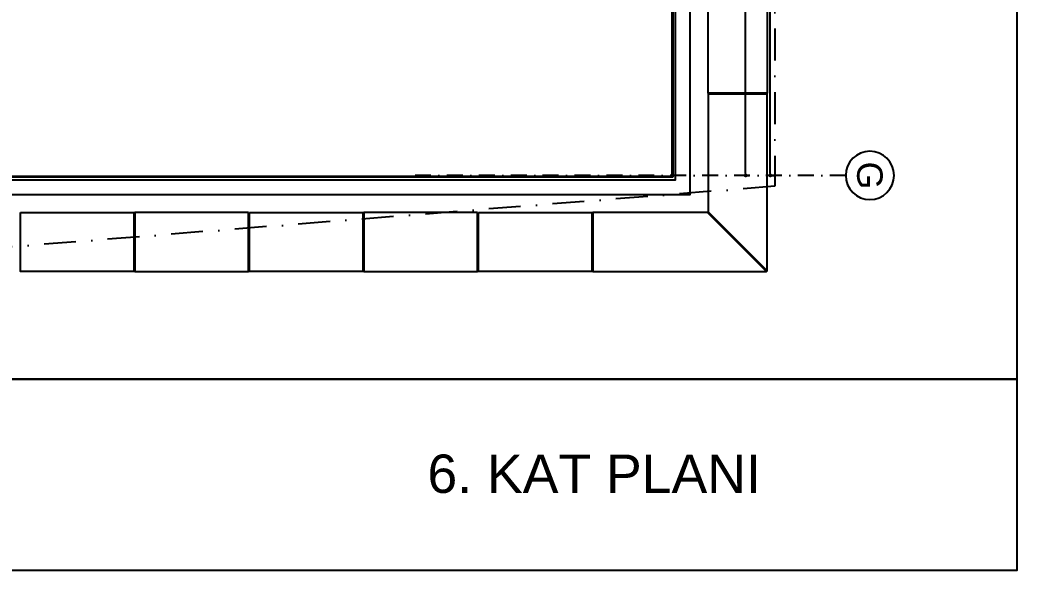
# Model space of a CAD drawing. Extents: x 58467 to 79089, y -33726 to -17391.
# Drawn here: x 77523 to 79089, y -21926 to -21062 of the extents above; entities that cross this region are included whole.
import ezdxf
from ezdxf.enums import TextEntityAlignment as Align

# ---------------------------------------------------------------- set-up
doc = ezdxf.new("R2010")
doc.units = 0
doc.header["$LTSCALE"] = 100
for name, pattern in [('DASHDOT', [1, 0.5, -0.25, 0, -0.25]), ('DASHDOT2', [0.5, 0.25, -0.125, 0, -0.125]), ('HIDDEN2', [0.1875, 0.125, -0.0625])]:
    doc.linetypes.add(name, pattern=pattern)
for name, color, linetype in [('3-cam', 4, 'Continuous'), ('BA_axis', 5, 'DASHDOT2'), ('BA_dim_ext', 185, 'Continuous'), ('BA_env_bound', 10, 'DASHDOT'), ('BA_layout', 11, 'Continuous'), ('DTR', 24, 'Continuous'), ('Kompozit', 122, 'Continuous')]:
    doc.layers.add(name, color=color, linetype=linetype)
doc.styles.add('antet', font='arial.ttf')
doc.styles.add('dim', font='simplex.shx', dxfattribs={"width": 0.7})
doc.styles.add('text1', font='arial.ttf', dxfattribs={"height": 20})
doc.dimstyles.new('1_100', dxfattribs={"dimtxt": 8, "dimasz": 3, "dimexe": 6, "dimexo": 0, "dimgap": 2, "dimtad": 0, "dimdec": 1, "dimzin": 11, "dimtxsty": 'dim', "dimblk": 'DOT', "dimcen": 0, "dimdle": 1.25, "dimclrt": 256, "dimadec": 0, "dimazin": 0, "dimtfac": 1.25, "dimtdec": 1, "dimtix": 1, "dimtofl": 0, "dimtmove": 1, "dimatfit": 3, "dimldrblk": 'DOT', "dimfxl": 20, "dimfxlon": 1, "dimtolj": 1, "dimtzin": 0, "dimarcsym": 0})

# ---------------------------------------------------------------- blocks, each defined once
blk = doc.blocks.new('*U176')
blk.add_line((0, 0), (0, -696))
at = {"linetype": 'Continuous'}
blk.add_circle((0, 38), 38, dxfattribs=at)
at = {"linetype": 'Continuous', "style": 'text1'}
blk.add_attdef('1', text='', height=40, dxfattribs=at).set_placement((0, 38), align=Align.MIDDLE)
blk = doc.blocks.new('AXIS')
at = {"layer": 'BA_axis'}
ref = blk.add_blockref('*U176', (4176.1, -33754.3), dxfattribs=dict(at, xscale=-1, rotation=270))
ref.add_attrib('1', 'G', dxfattribs={"layer": '0', "linetype": 'Continuous', "height": 40, "rotation": 270, "style": 'text1'}).set_placement((4214.1, -33754.3), align=Align.MIDDLE)
blk = doc.blocks.new('_Dot')
at = {"color": 0, "linetype": 'ByBlock', "lineweight": -2}
blk.add_line((-0.5, 0), (-1, 0), dxfattribs=at)
at = {"color": 0, "linetype": 'ByBlock', "const_width": 0.5}
blk.add_lwpolyline([(-0.25, 0, 1), (0.25, 0, 1)], format="xyb", close=True, dxfattribs=at)
blk = doc.blocks.new('*D33')
at = {"layer": 'BA_dim_ext', "color": 0, "lineweight": -2, "transparency": 16777216}
for p, q in [((4019, -33135.3), (4025, -33135.3)), ((4019, -33141.3), (4019, -33428.1)), ((4019, -33748.3), (4019, -33461.5)), ((4019, -33754.3), (4025, -33754.3))]:
    blk.add_line(p, q, dxfattribs=at)
at = {"layer": 'DEFPOINTS', "color": 0, "transparency": 16777216}
for p in [(4019, -33135.3), (4019, -33754.3), (4019, -33754.3)]:
    blk.add_point(p, dxfattribs=at)
at = {"layer": 'BA_dim_ext', "color": 0, "lineweight": -2, "transparency": 16777216, "xscale": 6, "yscale": 6, "zscale": 6}
for p, rotation in [((4019, -33135.3), 90), ((4019, -33754.3), 270)]:
    blk.add_blockref('_Dot', p, dxfattribs=dict(at, rotation=rotation))
at = {"layer": 'BA_dim_ext', "color": 2, "transparency": 16777216, "insert": (4019, -33444.8), "char_height": 18, "attachment_point": 5, "rotation": 90, "style": 'dim'}
blk.add_mtext('\\A1;619', dxfattribs=at)
blk = doc.blocks.new('*D34')
at = {"layer": 'BA_dim_ext', "color": 0, "lineweight": -2, "transparency": 16777216}
for p, q in [((4057.7, -31148.3), (4051.7, -31148.3)), ((4057.7, -31154.3), (4057.7, -32427.4)), ((4057.7, -33748.3), (4057.7, -32475.2)), ((4057.7, -33754.3), (4063.7, -33754.3))]:
    blk.add_line(p, q, dxfattribs=at)
at = {"layer": 'DEFPOINTS', "color": 0, "transparency": 16777216}
for p in [(4057.7, -31148.3), (4057.7, -31148.3), (4057.7, -33754.3)]:
    blk.add_point(p, dxfattribs=at)
at = {"layer": 'BA_dim_ext', "color": 0, "lineweight": -2, "transparency": 16777216, "xscale": 6, "yscale": 6, "zscale": 6}
for p, rotation in [((4057.7, -31148.3), 90), ((4057.7, -33754.3), 270)]:
    blk.add_blockref('_Dot', p, dxfattribs=dict(at, rotation=rotation))
at = {"layer": 'BA_dim_ext', "color": 2, "transparency": 16777216, "insert": (4057.7, -32451.3), "char_height": 18, "attachment_point": 5, "rotation": 90, "style": 'dim'}
blk.add_mtext('\\A1;2606', dxfattribs=at)
blk = doc.blocks.new('A$C56216D09')
at = {"layer": '3-cam'}
for p, q in [((3722.2, -2673.4, 1.3), (3722.2, -535.6, 1.3)), ((3722.7, -2673.4, 1.3), (3722.7, -535.6, 1.3)), ((3722.9, -2673.4, 1.3), (3722.9, -535.6, 1.3)), ((3723.4, -535.6, 1.3), (3723.4, -2674.5, 1.3)), ((2061, -2673.4, 1.3), (3723.4, -2673.4, 1.3)), ((3723.4, -2674.5, 1.3), (2061, -2674.5, 1.3)), ((3723.4, -2673.9, 1.3), (2061.1, -2673.9, 1.3)), ((3723.4, -2674, 1.3), (2061.1, -2674, 1.3))]:
    blk.add_line(p, q, dxfattribs=at)
at = {"layer": '3-cam', "color": 1, "linetype": 'HIDDEN2', "ltscale": 5, "const_width": 0.152, "elevation": 1.3}
for points in [[(3722.8, -2673.4), (3722.8, -535.6)], [(3723.4, -2673.9), (2061.1, -2673.9)]]:
    blk.add_lwpolyline(points, dxfattribs=at)
at = {"layer": 'DTR', "color": 252}
for p, q in [((3722.3, -2673.4, 1.3), (3722.3, -535.5, 1.3)), ((3722.4, -2673.4, 1.3), (3722.4, -535.5, 1.3)), ((3722.5, -2673.4, 1.3), (3722.5, -535.5, 1.3)), ((3722.6, -2673.4, 1.3), (3722.6, -535.5, 1.3)), ((3723, -2673.4, 1.3), (3723, -535.5, 1.3)), ((3723.1, -2673.4, 1.3), (3723.1, -535.5, 1.3)), ((3723.2, -2673.4, 1.3), (3723.2, -535.5, 1.3)), ((3723.3, -2673.4, 1.3), (3723.3, -535.5, 1.3)), ((3723.4, -2673.5, 1.3), (2061, -2673.5, 1.3)), ((3723.4, -2673.6, 1.3), (2061, -2673.6, 1.3)), ((3723.4, -2673.7, 1.3), (2061, -2673.7, 1.3)), ((3723.4, -2673.8, 1.3), (2061, -2673.8, 1.3)), ((3723.4, -2674.1, 1.3), (2061, -2674.1, 1.3)), ((3723.4, -2674.2, 1.3), (2061, -2674.2, 1.3)), ((3723.4, -2674.3, 1.3), (2061, -2674.3, 1.3)), ((3723.4, -2674.4, 1.3), (2061, -2674.4, 1.3))]:
    blk.add_line(p, q, dxfattribs=at)
at = {"layer": 'Kompozit', "elevation": 1.3}
for points in [[(2061, -2701.4), (3750.3, -2701.4), (3750.3, -517.7)], [(2061, -2678.6), (3727.5, -2678.6), (3727.5, -517.7)]]:
    blk.add_lwpolyline(points, dxfattribs=at)
at = {"layer": 'Kompozit'}
for points in [[(3778.8, -2359.9), (3871.4, -2359.9), (3871.4, -2542.5), (3778.8, -2542.5)], [(3778.8, -2728.8), (3871.4, -2821.4), (3871.4, -2544), (3778.8, -2544)], [(2698.6, -2729.8), (2876.9, -2729.8), (2876.9, -2822.4), (2698.6, -2822.4)], [(3056.7, -2729.8), (2878.4, -2729.8), (2878.4, -2822.4), (3056.7, -2822.4)], [(3058.2, -2729.8), (3236.5, -2729.8), (3236.5, -2822.4), (3058.2, -2822.4)], [(3416.3, -2729.8), (3238, -2729.8), (3238, -2822.4), (3416.3, -2822.4)], [(3417.8, -2729.8), (3596.1, -2729.8), (3596.1, -2822.4), (3417.8, -2822.4)], [(3777.8, -2729.8), (3597.6, -2729.8), (3597.6, -2822.4), (3870.4, -2822.4)]]:
    blk.add_lwpolyline(points, close=True, dxfattribs=at)
blk = doc.blocks.new('OLCU')
at = {"layer": 'BA_dim_ext'}
for base, p1, p2, picture, middle in [((4057.65, -31148.27), (4057.65, -33754.27), (4057.65, -31148.27), '*D34', (4057.65, -32451.27)), ((4019.04, -33754.27), (4019.04, -33135.27), (4019.04, -33754.27), '*D33', (4019.04, -33444.77))]:
    dim = blk.add_linear_dim(base=base, p1=p1, p2=p2, angle=90, dimstyle='1_100', override={"dimfxl": 2}, dxfattribs=at)
    dim.commit()
    dim.dimension.update_dxf_attribs({"geometry": picture, "text_midpoint": middle})

msp = doc.modelspace()

# ---------------------------------------------------------------- linework, layer by layer
msp.add_line((74564.59, -21626.03), (79089.37, -21626.03))
msp.add_lwpolyline([(75892.05, -21926.03), (79089.37, -21926.03), (79089.37, -21626.03), (75892.05, -21626.03)], close=True)
at = {"layer": 'BA_env_bound'}
msp.add_lwpolyline([(77699.65, -18983.08), (77710.97, -18808.44), (78708.88, -18873.13), (78708.88, -21323.13), (76979.32, -21460.43), (76964.2, -18935.41)], close=True, dxfattribs=at)
at = {"layer": 'BA_layout'}
msp.add_lwpolyline([(74564.59, -21626.03), (74564.59, -18260.87), (79089.07, -18260.87), (79089.07, -21626.03)], close=True, dxfattribs=at)

# ---------------------------------------------------------------- block references
msp.add_blockref('A$C56216D09', (74825.57, -18634.53, -1.31))
at = {"layer": 'BA_axis'}
msp.add_blockref('AXIS', (74644.15, 12448.2), dxfattribs=at)
at = {"layer": 'BA_dim_ext'}
msp.add_blockref('OLCU', (74644.15, 12448.2), dxfattribs=at)

# ---------------------------------------------------------------- texts
at = {"style": 'antet'}
msp.add_text('6. KAT PLANI', height=60.2112, dxfattribs=at).set_placement((78686.94, -21804.82), align=Align.RIGHT)

doc.saveas('drawing.dxf')
